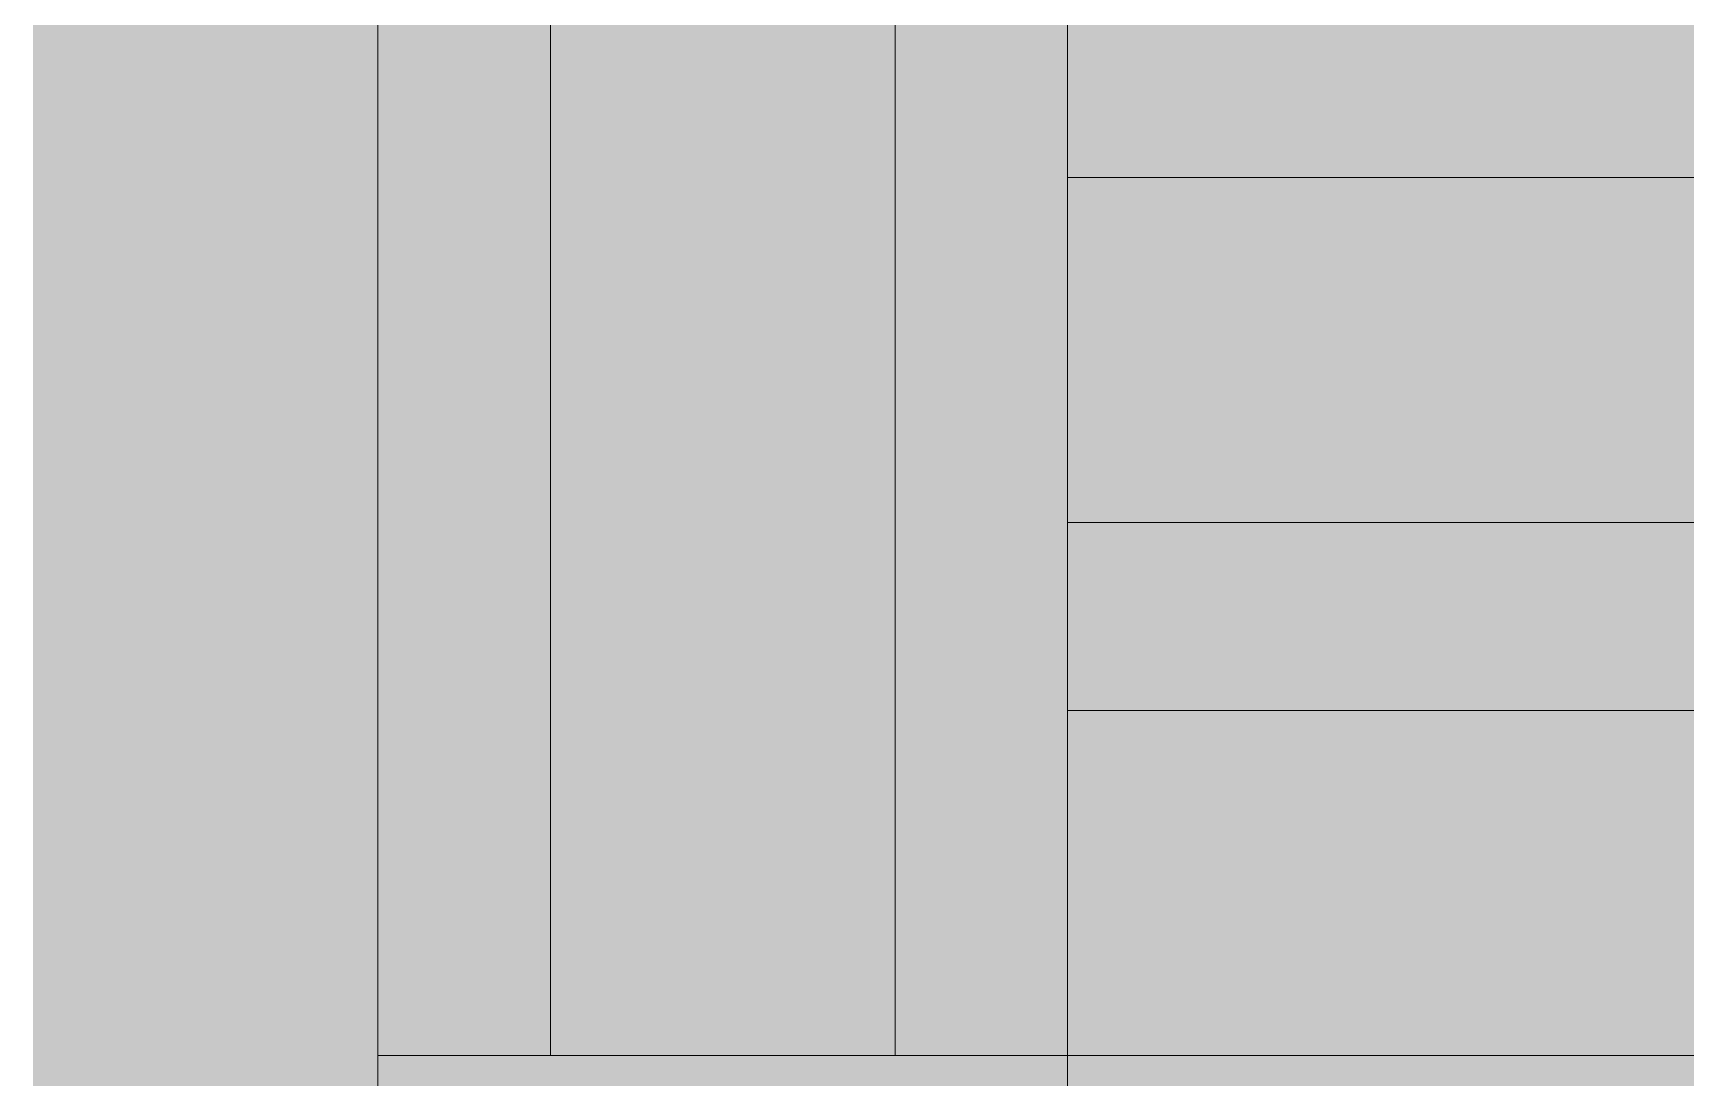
# Model space of a CAD drawing. Header units: inches. Extents: x -4110 to -1807, y 11006 to 12281.
# Drawn here: x -3655.031 to -3650.238, y 11757.562 to 11760.591 of the extents above; entities that cross this region are included whole.
import ezdxf

# ---------------------------------------------------------------- set-up
doc = ezdxf.new("R2010")
doc.units = ezdxf.units.IN
doc.header["$MEASUREMENT"] = 0
for name, color, linetype, lineweight in [('0-1', 7, 'Continuous', 5), ('0-2', 7, 'Continuous', 9), ('Q-CASE-1', 130, 'Continuous', 9), ('Q-CASE-2', 127, 'Continuous', 9), ('Q-CASE-3', 7, 'Continuous', 9)]:
    doc.layers.add(name, color=color, linetype=linetype, lineweight=lineweight)

# ---------------------------------------------------------------- blocks, each defined once
blk = doc.blocks.new('Bath Vanity - Bath Vanity 60_-2708009-ENLARGED RCP - 3RD FLOOR PLAN - EAST')
at = {"layer": 'Q-CASE-1'}
h = blk.add_hatch(color=256, dxfattribs=at)
h.paths.add_polyline_path([(-26.2623, 0), (-29.2623, 0), (-29.2623, -24), (30.7377, -24), (30.7377, 0), (-1.3453, 0)], flags=0)
h.paths.add_polyline_path([(-26.7623, -1), (29.7377, -1), (29.7377, -23), (-28.2623, -23), (-28.2623, -1), (-27.7623, -1)], flags=0)
h.paths.add_polyline_path([(-1.3453, -2), (-26.2623, -2), (-26.2623, -3), (27.7377, -3), (27.7377, -2)], flags=0)
h.paths.add_polyline_path([(27.7377, -4), (-26.2623, -4), (-26.2623, -4.5455), (27.7377, -4.5455)], flags=0)
h.paths.add_polyline_path([(-26.2623, -5.5455), (-26.2623, -6.0909), (27.7377, -6.0909), (27.7377, -5.5455), (-1.3453, -5.5455)], flags=0)
h.paths.add_polyline_path([(-1.3453, -7.0909), (-26.2623, -7.0909), (-26.2623, -7.6364), (27.7377, -7.6364), (27.7377, -7.0909)], flags=0)
h.paths.add_polyline_path([(-26.2623, -8.6364), (-26.2623, -9.1818), (27.7377, -9.1818), (27.7377, -8.6364), (-1.3453, -8.6364)], flags=0)
h.paths.add_polyline_path([(-1.3453, -10.1818), (-26.2623, -10.1818), (-26.2623, -10.7273), (27.7377, -10.7273), (27.7377, -10.1818)], flags=0)
h.paths.add_polyline_path([(-26.2623, -11.7273), (-26.2623, -12.2727), (27.7377, -12.2727), (27.7377, -11.7273), (-1.3453, -11.7273)], flags=0)
h.paths.add_polyline_path([(27.7377, -13.2727), (-26.2623, -13.2727), (-26.2623, -13.8182), (27.7377, -13.8182)], flags=0)
h.paths.add_polyline_path([(-26.2623, -14.8182), (-26.2623, -15.3636), (27.7377, -15.3636), (27.7377, -14.8182), (-1.3453, -14.8182)], flags=0)
h.paths.add_polyline_path([(27.7377, -16.3636), (-26.2623, -16.3636), (-26.2623, -16.9091), (27.7377, -16.9091)], flags=0)
h.paths.add_polyline_path([(27.7377, -17.9091), (-26.2623, -17.9091), (-26.2623, -18.4545), (27.7377, -18.4545)], flags=0)
h.paths.add_polyline_path([(27.7377, -19.4545), (-26.2623, -19.4545), (-26.2623, -20), (27.7377, -20)], flags=0)
h.paths.add_polyline_path([(-1.3453, -21), (-26.2623, -21), (-26.2623, -22), (27.7377, -22), (27.7377, -21)], flags=0)
at = {"layer": 'Q-CASE-2'}
h = blk.add_hatch(color=256, dxfattribs=at)
h.paths.add_polyline_path([(-27.7623, -1), (-28.2623, -1), (-28.2623, -3), (-26.2623, -3), (-26.2623, -1), (-26.7623, -1)], flags=0)
h.paths.add_polyline_path([(27.7377, -1), (27.7377, -3), (29.7377, -3), (29.7377, -1), (28.2377, -1)], flags=0)
h.paths.add_polyline_path([(29.7377, -21), (27.7377, -21), (27.7377, -23), (29.7377, -23), (29.7377, -22)], flags=0)
h.paths.add_polyline_path([(-26.7623, -21), (-28.2623, -21), (-28.2623, -23), (-26.2623, -23), (-26.2623, -21)], flags=0)
for points in [[(-1.3453, -3), (-26.2623, -3), (-26.2623, -4), (27.7377, -4), (27.7377, -3)], [(27.7377, -3), (27.7377, -21), (28.2377, -21), (28.2377, -3)], [(28.2377, -3), (28.2377, -21), (29.2377, -21), (29.2377, -3)], [(29.7377, -3), (29.2377, -3), (29.2377, -21), (29.7377, -21), (29.7377, -4)], [(-1.3453, -4.5455), (-26.2623, -4.5455), (-26.2623, -5.5455), (27.7377, -5.5455), (27.7377, -4.5455)]]:
    blk.add_hatch(color=256, dxfattribs=at).paths.add_polyline_path(points, flags=0)
at = {"layer": 'Q-CASE-3'}
for p, q in [((27.7377, -3), (27.7377, -1)), ((29.7377, -1), (29.7377, -3)), ((27.7377, -3), (-26.2623, -3)), ((27.7377, -3), (27.7377, -21)), ((29.7377, -3), (27.7377, -3)), ((28.2377, -3), (28.2377, -21)), ((29.2377, -3), (29.2377, -21)), ((29.7377, -3), (29.7377, -21)), ((-26.2623, -4), (27.7377, -4)), ((27.7377, -4.5455), (-26.2623, -4.5455)), ((-26.2623, -5.5455), (27.7377, -5.5455))]:
    blk.add_line(p, q, dxfattribs=at)
blk = doc.blocks.new('CTR - 1st Phase - Unit Layouts_rvt-1-ENLARGED RCP - 3RD FLOOR PLAN - EAST')
at = {"layer": '0-2', "rotation": 180}
blk.add_blockref('Bath Vanity - Bath Vanity 60_-2708009-ENLARGED RCP - 3RD FLOOR PLAN - EAST', (-3624.2928, 11754.6269), dxfattribs=at)

msp = doc.modelspace()

# ---------------------------------------------------------------- block references
at = {"layer": '0-1'}
msp.add_blockref('CTR - 1st Phase - Unit Layouts_rvt-1-ENLARGED RCP - 3RD FLOOR PLAN - EAST', (0, 0), dxfattribs=at)

doc.saveas('drawing.dxf')
